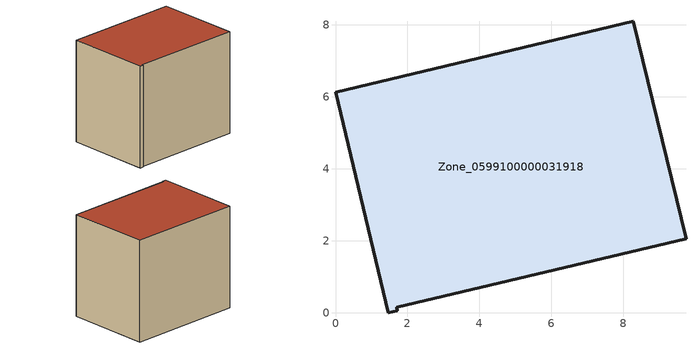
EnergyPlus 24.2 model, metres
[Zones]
Zone_0599100000031918
 floor ground (C_G): 9.74,2.07 1.7,0.16 1.72,0.06 1.47,0 0,6.13 8.27,8.11 z0
 wall outside (C_F): 9.74,2.07 8.27,8.11 0,6.13 1.47,0 1.72,0.06 1.7,0.16 9.74,2.07 z0:7.52
 roof outside (C_R): 1.7,0.16 9.74,2.07 8.27,8.11 0,6.13 1.47,0 1.72,0.06 z7.52
[BUILDING]
Pand.0599100000031918: North Axis=0; Terrain=City; Loads Convergence Tolerance Value=0.04; Temperature Convergence Tolerance Value=0.4; Solar Distribution=FullExterior; Maximum Number of Warmup Days=25; Minimum Number of Warmup Days=1
[Site:Location]
Rotterdam.The.Hague.AP_ZH_NLD Design_Conditions: Latitude=51.96; Longitude=4.45; Time Zone=1; Elevation=-4.5
[SITE:GROUNDTEMPERATURE:BUILDINGSURFACE]
18, 18, 18, 18, 18, 18, 18, 18, 18, 18, 18, 18
[MATERIAL] Thermal Absorptance=0.9; Solar Absorptance=0.7; Visible Absorptance=0.7
Name | Roughness | Thickness | Conductivity | Density | Specific Heat
G.TC.1965-1974 | MediumSmooth | 0.15 | 0.882353 | 540 | 1210
F.TC.1965-1974 | Rough | 0.3 | 0.697674 | 1920 | 840
R.TC.1965-1974 | MediumRough | 0.2 | 0.232558 | 1500 | 1000
[CONSTRUCTION]
C_G: G.TC.1965-1974
C_F: F.TC.1965-1974
C_R: R.TC.1965-1974
[ZONE]
Zone_0599100000031918: Type=1; Multiplier=1; Ceiling Height=Autocalculate; Volume=Autocalculate; Floor Area=autocalculate; Part of Total Floor Area=Yes
[ZONEINFILTRATION:DESIGNFLOWRATE]
Infil_Zone_0599100000031918: Zone or ZoneList or Space or SpaceList=Zone_0599100000031918; Schedule=AlwaysOn; Design Flow Rate Calculation Method=Flow/Area; Flow Rate per Floor Area=0.003; Constant Term Coefficient=1; Temperature Term Coefficient=0; Velocity Term Coefficient=0; Velocity Squared Term Coefficient=0
[HVACTEMPLATE:ZONE:IDEALLOADSAIRSYSTEM]
Zone_0599100000031918: Maximum Heating Supply Air Temperature=50; Minimum Cooling Supply Air Temperature=13; Maximum Heating Supply Air Humidity Ratio=0.0156; Minimum Cooling Supply Air Humidity Ratio=0.0077; Heating Limit=NoLimit; Cooling Limit=NoLimit; Dehumidification Control Type=ConstantSensibleHeatRatio; Cooling Sensible Heat Ratio=0.7; Dehumidification Setpoint=60; Humidification Control Type=None; Humidification Setpoint=30; Outdoor Air Method=None; Outdoor Air Flow Rate per Person=0.00944; Outdoor Air Flow Rate per Zone Floor Area=0; Outdoor Air Flow Rate per Zone=0; Demand Controlled Ventilation Type=None; Outdoor Air Economizer Type=NoEconomizer; Heat Recovery Type=None; Sensible Heat Recovery Effectiveness=0.7; Latent Heat Recovery Effectiveness=0.65
[ZONECONTROL:THERMOSTAT]
ThermostatControl_Zone_0599100000031918: Zone or ZoneList=Zone_0599100000031918; Control Type Schedule=DualSetpointControlType; Control 1=Thermostat_Zone_0599100000031918; Temperature Difference Between Cutout And Setpoint=0
[THERMOSTATSETPOINT:DUALSETPOINT]
Thermostat_Zone_0599100000031918: Heating Setpoint Temperature Schedule=HeatingSetpoint_Zone_0599100000031918; Cooling Setpoint Temperature Schedule=CoolingSetpoint_Zone_0599100000031918
[SCHEDULE:COMPACT]
HeatingSetpoint_Zone_0599100000031918: Through: 12/31, For: AllDays, Until: 24:00, 21
CoolingSetpoint_Zone_0599100000031918: Through: 12/31, For: AllDays, Until: 24:00, 24
DualSetpointControlType: Through: 12/31, For: AllDays, Until: 24:00, 4
AlwaysOn: Through: 12/31, For: AllDays, Until: 24:00, 1
